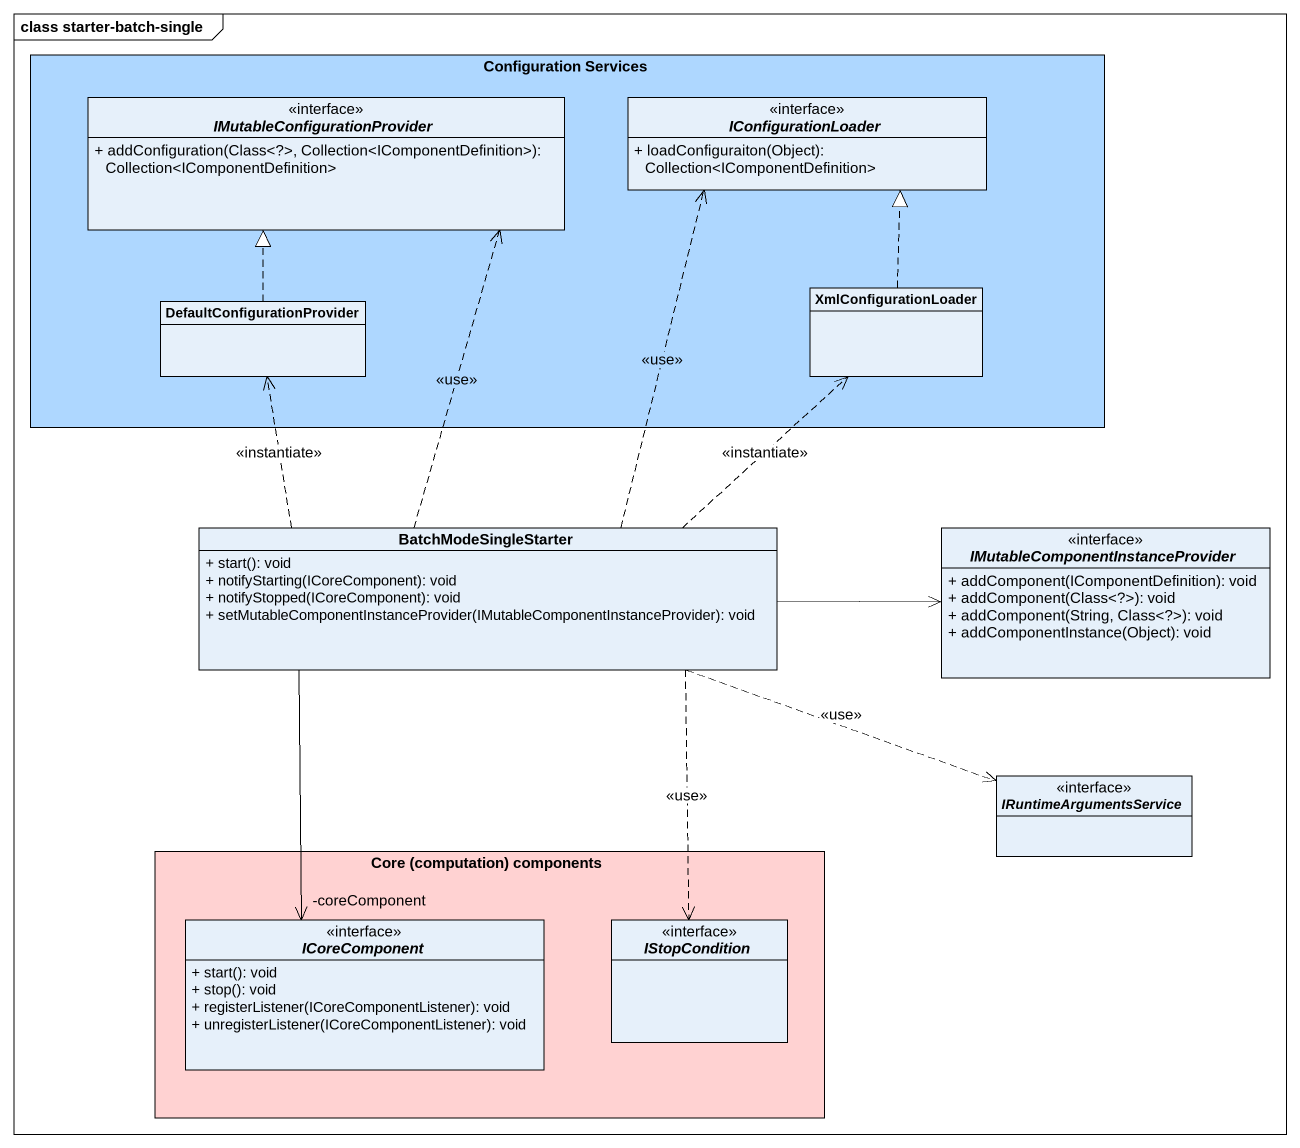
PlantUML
@startuml
mainframe class starter-batch-single
hide circle
hide empty members
skinparam classAttributeIconSize 0
rectangle "Configuration Services" as Configuration_Services #AED7FF {
  interface "IMutableConfigurationProvider" as IMutableConfigurationProvide <<interface>> {
    + addConfiguration(Class<?>, Collection<IComponentDefinition>): Collection<IComponentDefinition>
  }
  interface IConfigurationLoader <<interface>> {
    + loadConfiguraiton(Object): Collection<IComponentDefinition>
  }
  class DefaultConfigurationProvider
  class XmlConfigurationLoader
}
class BatchModeSingleStarter {
  + start(): void
  + notifyStarting(ICoreComponent): void
  + notifyStopped(ICoreComponent): void
  + setMutableComponentInstanceProvider(IMutableComponentInstanceProvider): void
}
interface "IMutableComponentInstanceProvider" as IMutableComponentInstancePro <<interface>> {
  + addComponent(IComponentDefinition): void
  + addComponent(Class<?>): void
  + addComponent(String, Class<?>): void
  + addComponentInstance(Object): void
}
interface IRuntimeArgumentsService <<interface>>
rectangle "Core (computation) components" as Core_computation_components #FFD2D2 {
  interface ICoreComponent <<interface>> {
    + start(): void
    + stop(): void
    + registerListener(ICoreComponentListener): void
    + unregisterListener(ICoreComponentListener): void
  }
  interface IStopCondition <<interface>>
}
DefaultConfigurationProvider .up.|> IMutableConfigurationProvide
XmlConfigurationLoader .up.|> IConfigurationLoader
BatchModeSingleStarter .up.> IMutableConfigurationProvide : <<use>>
BatchModeSingleStarter .up.> IConfigurationLoader : <<use>>
BatchModeSingleStarter .up.> DefaultConfigurationProvider : <<instantiate>>
BatchModeSingleStarter .up.> XmlConfigurationLoader : <<instantiate>>
BatchModeSingleStarter -right-> IMutableComponentInstancePro
BatchModeSingleStarter .right.> IRuntimeArgumentsService : <<use>>
BatchModeSingleStarter --> "-coreComponent" ICoreComponent
BatchModeSingleStarter ..> IStopCondition : <<use>>
@enduml
